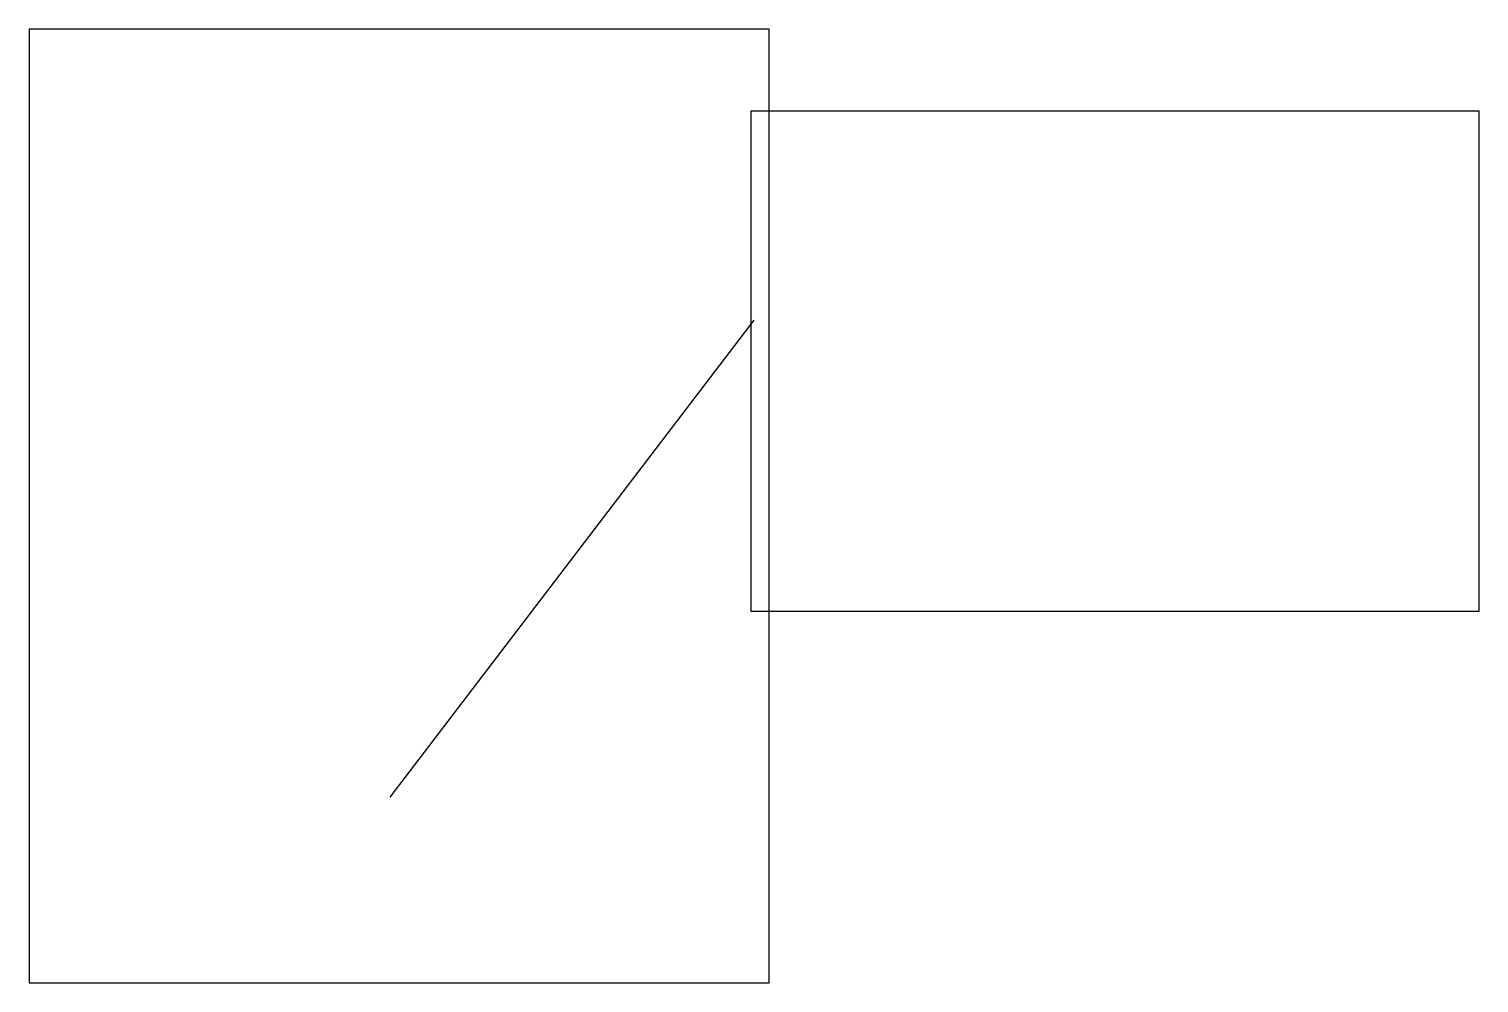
# Model space of a CAD drawing. Units: millimetres at full size, sheet at 1:100. Extents: x -10959 to 18184, y -14326 to 4837.
import ezdxf

# ---------------------------------------------------------------- set-up
doc = ezdxf.new("R2010")
doc.units = ezdxf.units.MM
doc.header["$LTSCALE"] = 100
doc.layers.add('0-0', color=7, linetype='Continuous')

msp = doc.modelspace()

# ---------------------------------------------------------------- linework, layer by layer
at = {"layer": '0-0'}
msp.add_line((3612.2, -1010.2), (-3704.1, -10591.8), dxfattribs=at)
for points in [[(3918.4, 4836.7), (-10959.2, 4836.7), (-10959.2, -14326.5), (3918.4, -14326.5)], [(3551, -6857.1), (18183.7, -6857.1), (18183.7, 3183.7), (3551, 3183.7)]]:
    msp.add_lwpolyline(points, close=True, dxfattribs=at)

doc.saveas('drawing.dxf')
